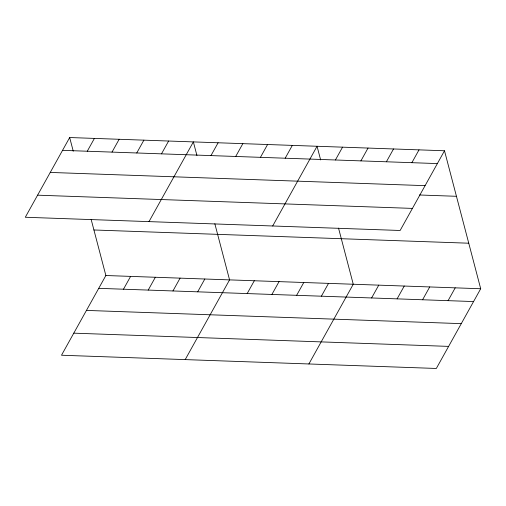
<?xml version="1.0" encoding="UTF-8"?>
<svg xmlns="http://www.w3.org/2000/svg" width="506" height="506" viewBox="0 0 506 506"><rect width="100%" height="100%" fill="white"/><g stroke="black" fill="none" stroke-linecap="round" stroke-linejoin="round"><path stroke-width="0.76" d="M69.67 137.537L25.3 217.257L400.132 230.483L444.502 150.763L69.67 137.537L73.256 151.199M87.272 151.231L94.407 138.41M112.016 152.104L119.15 139.283M136.753 152.976L143.887 140.156M161.49 153.849L168.625 141.029M91.143 219.389L105.868 275.517L61.498 355.237L436.33 368.463L480.7 288.743L444.502 150.763M148.992 221.622L193.362 141.901L196.948 155.563M123.477 289.211L130.611 276.39M210.97 155.595L218.105 142.774M148.214 290.083L155.348 277.263M235.707 156.468L242.842 143.647M172.951 290.956L180.085 278.136M260.445 157.341L267.579 144.52M197.688 291.829L204.822 279.008M285.182 158.214L292.323 145.393M185.196 359.602L229.566 279.881L214.841 223.753M272.69 225.986L317.06 146.266L320.64 159.928M247.168 293.575L254.303 280.754M335.415 159.985L342.549 147.164M271.905 294.448L279.04 281.627M360.898 160.883L368.033 148.062M296.642 295.321L303.783 282.5M386.388 161.781L393.523 148.966M321.386 296.193L328.52 283.373M411.878 162.685L419.012 149.865M308.888 363.966L353.258 284.245L338.533 228.117M371.613 297.964L378.747 285.15M397.102 298.863L404.237 286.048M422.586 299.767L429.72 286.946M448.076 300.665L455.21 287.844M62.535 150.358L437.367 163.583M50.246 172.432L425.078 185.658M419.373 194.987L456.444 196.296M37.589 195.177L412.415 208.402M93.926 229.983L468.752 243.209M105.868 275.517L480.7 288.743M98.733 288.338L473.565 301.563M86.45 310.412L461.276 323.638M73.787 333.163L448.62 346.389"/></g></svg>
